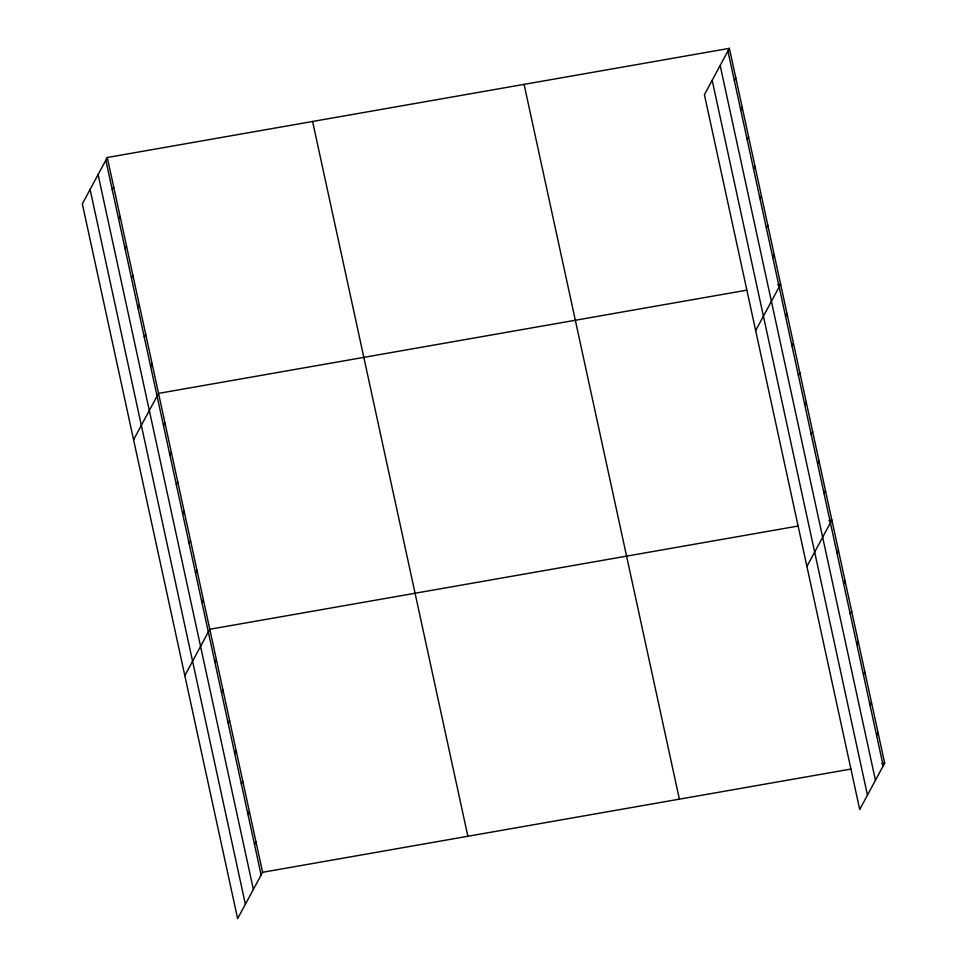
<?xml version="1.0" encoding="UTF-8"?>
<svg xmlns="http://www.w3.org/2000/svg" width="967" height="967" viewBox="0 0 967 967"><rect width="100%" height="100%" fill="white"/><g stroke="black" fill="none" stroke-linecap="round" stroke-linejoin="round"><path stroke-width="1.45" d="M107.289 157.5L82.328 203.856L237.628 918.65L262.589 872.294L107.289 157.5L729.372 48.35L884.672 763.144L859.711 809.5L704.411 94.706L729.372 48.35M112.245 189.701L113.695 186.994M118.639 219.183L120.101 216.475M125.045 248.664L126.508 245.956M131.452 278.158L132.914 275.438M137.858 307.639L139.321 304.931M144.264 337.12L145.727 334.413M150.671 366.614L152.133 363.894M133.579 439.743L158.54 393.388L746.899 290.148M163.483 425.577L164.946 422.869M169.89 455.07L171.352 452.351M176.296 484.552L177.759 481.844M182.703 514.033L184.165 511.325M189.109 543.527L190.572 540.807M195.515 573.008L196.978 570.3M201.922 602.489L203.384 599.782M184.83 675.619L209.779 629.263L798.138 526.036M214.928 662.359L216.378 659.639M221.528 692.735L222.978 690.027M228.127 723.111L229.578 720.403M234.727 753.486L236.178 750.779M241.327 783.874L242.777 781.155M247.927 814.25L249.377 811.543M254.526 844.626L255.977 841.919M734.328 80.551L735.778 77.831M740.734 110.033L742.185 107.325M747.128 139.514L748.591 136.806M753.535 168.995L754.997 166.288M759.941 198.489L761.404 195.781M766.347 227.97L767.81 225.263M772.754 257.452L774.216 254.744M755.662 330.581L780.623 284.238L777.686 284.745M785.567 316.427L787.029 313.719M791.973 345.908L793.436 343.2M798.379 375.401L799.842 372.682M804.786 404.883L806.248 402.175M811.192 434.364L812.655 431.657M817.598 463.858L819.061 461.138M824.005 493.339L825.467 490.632M806.913 566.469L831.874 520.113L828.937 520.633M837.011 553.197L838.474 550.489M843.611 583.585L845.073 580.865M850.211 613.96L851.673 611.253M856.81 644.336L858.273 641.629M863.41 674.712L864.873 672.005M870.01 705.1L871.472 702.38M876.61 735.476L878.072 732.768M262.589 872.294L850.936 769.055M881.735 763.652L884.672 763.144M727.921 51.058L883.209 765.852M720.161 65.466L875.449 780.26M712.171 80.297L867.459 795.092M524.09 84.371L679.378 799.165M312.583 121.479L467.871 836.274M105.838 160.208L261.126 875.002M98.078 174.616L253.366 889.41M90.088 189.459L245.376 904.242"/></g></svg>
